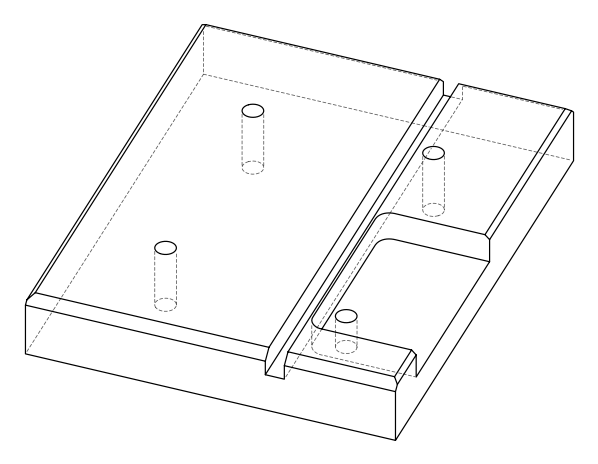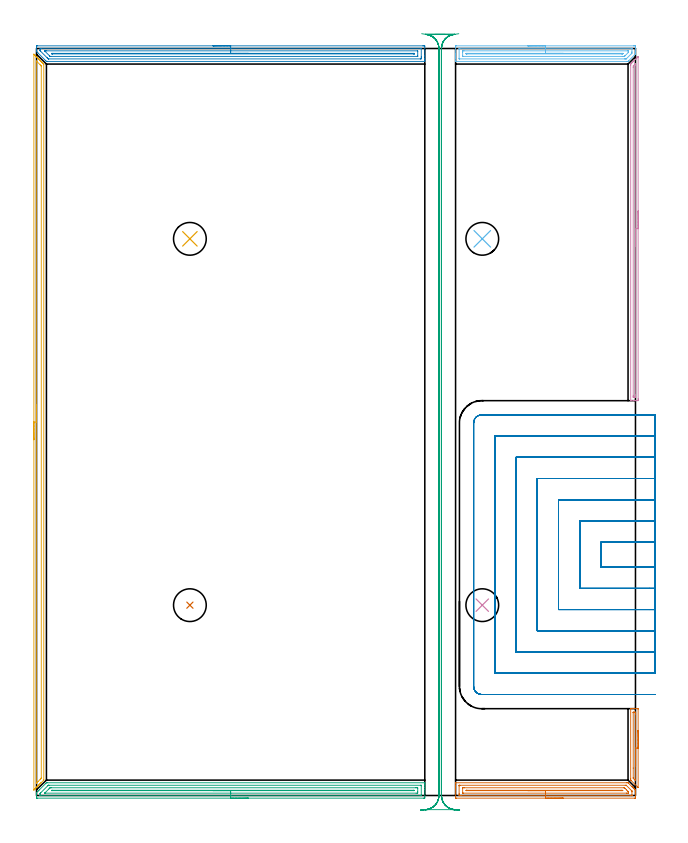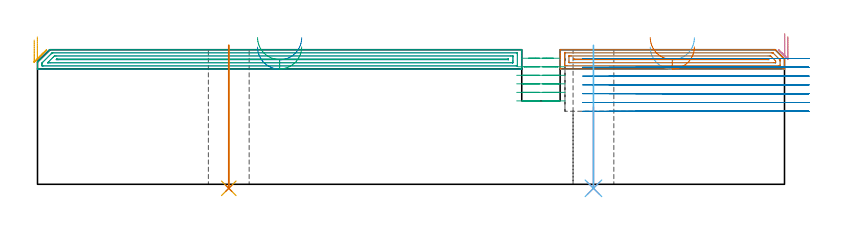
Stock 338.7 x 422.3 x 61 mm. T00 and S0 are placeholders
(PLAN: 13 operations, 2 tool changes, 80.5 min)
(1 AREA_MILL | FG_CHAMFER_SURFACE | UGT0205_001 | 0.85 min | 445 mm3)
(2 AREA_MILL_1 | FG_CHAMFER_SURFACE_1 | UGT0205_001 | 7.13 min | 8709 mm3)
(3 AREA_MILL_2 | FG_CHAMFER_SURFACE_2 | UGT0205_001 | 7.12 min | 8512 mm3)
(4 AREA_MILL_3 | FG_CHAMFER_SURFACE_3 | UGT0205_001 | 3.25 min | 1765 mm3)
(5 AREA_MILL_4 | FG_CHAMFER_SURFACE_4 | UGT0205_001 | 6.78 min | 6405 mm3)
(6 AREA_MILL_5 | FG_CHAMFER_SURFACE_5 | UGT0205_001 | 3.38 min | 4094 mm3)
(7 AREA_MILL_6 | FG_CHAMFER_SURFACE_6 | UGT0205_001 | 3.38 min | 3994 mm3)
(8 MILL_SLOT | SLOT_PARTIAL_RECTANGULAR | UGT0201_008 | Follow Part, ap 4, ae 75% | 36.53 min | 481388 mm3)
(9 MILL_RECTANGULAR_SLOT | SLOT_RECTANGULAR | UGT0201_008 | Follow Part, ap 4, ae 75% | 11.12 min | 169657 mm3)
(10 INDEXABLE_INSERT_DRILL_THROUGH_HOLE_FROM_SOLID | STEP1HOLE | NXT0302_008 | 0.15 min | 8904 mm3)
(11 INDEXABLE_INSERT_DRILL_THROUGH_HOLE_FROM_SOLID_1 | STEP1HOLE_1 | NXT0302_008 | 0.26 min | 16372 mm3)
(12 INDEXABLE_INSERT_DRILL_THROUGH_HOLE_FROM_SOLID_2 | STEP1HOLE_2 | NXT0302_008 | 0.26 min | 16375 mm3)
(13 INDEXABLE_INSERT_DRILL_THROUGH_HOLE_FROM_SOLID_3 | STEP1HOLE_3 | NXT0302_008 | 0.26 min | 16350 mm3)
(TOOL UGT0205_001 | Chamfer Mill 20 x 3 x 45 deg. | D20 FL50 Z2)
(TOOL UGT0201_008 | End Mill 16 mm | D16 FL32 Z4)
(TOOL NXT0302_008 | Index. Insert Drill 18.5mm [880-D1850L25-05] | D18.5 PA176 FL93 Z2)
(OP 1 AREA_MILL)
G17 G21 G94 G90
T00 M6
G54
G17 G0 G90 X340.1 Y36.8 S1061 M3
G43 Z71. H0
Z66.8
G94 G1 Y36.762 Z65.928 F250.
Y36.648 Z65.064
Y36.459 Z64.212
Y36.197 Z63.38
Y35.863 Z62.574
Y35.46 Z61.8
Y34.992 Z61.064
Y34.46 Z60.372
Y33.871 Z59.729
Y33.228 Z59.14
Y32.536 Z58.609
Y31.8 Z58.14
Y31.026 Z57.737
Y30.22 Z57.403
Y29.388 Z57.141
Y28.536 Z56.952
Y27.672 Z56.838
Y26.8 Z56.8
Y4.591
X340.097 Y4.555 Z56.802
X340.093 Y4.518 Z56.805
X340.017 Y4.583 Z56.882
X336.184 Y8.416 Z60.715
X336.004 Y8.596 Z60.893
X335.905 Y8.698 Z60.991
X335.9 Y9.483 Z61.
Y49.001
X335.903 Y49.09 Z60.989
X335.977 Y49.098 Z60.916
X336.057 Y49.1 Z60.841
X336.643 Z60.256
X337.608 Z59.29
X338. Z58.896
X338.196 Z58.701
X339.944 Z56.954
X340.091 Y49.098 Z56.806
X340.1 Y48.822 Z56.8
Y26.8
X338.686 Z58.214
X338.685 Y8.596 Z58.215
X338.683 Y8.427 Z58.217
X338.681 Y8.386 Z58.219
X338.68 Y8.382 Z58.22
X338.67 Y8.388 Z58.23
X338.632 Y8.422 Z58.268
X338.454 Y8.596 Z58.446
X338. Y9.05 Z58.9
X337.569 Y9.484 Z59.331
X337.423 Y9.639 Z59.477
X337.321 Y9.75 Z59.579
X337.319 Y9.832 Z59.581
X337.315 Y10.179 Z59.585
X337.314 Y15.508 Z59.586
X337.315 Y46.78 Z59.585
X337.316 Y46.955 Z59.584
X337.319 Y47.041 Z59.581
X337.321 Y47.08 Z59.579
X337.331 Y47.09 Z59.569
X337.371 Y47.092 Z59.529
X337.687 Y47.099 Z59.213
X338. Z58.9
X338.564 Y47.096 Z58.336
X338.647 Y47.09 Z58.253
X338.679 Y47.076 Z58.221
X338.682 Y46.976 Z58.218
X338.684 Y46.78 Z58.216
X338.686 Y46.084 Z58.214
Y45.892
Y26.8
Y25.928 Z58.252
Y25.064 Z58.366
Y24.212 Z58.555
Y23.38 Z58.817
Y22.574 Z59.151
Y21.8 Z59.554
Y21.064 Z60.023
Y20.372 Z60.554
Y19.729 Z61.143
Y19.14 Z61.786
Y18.608 Z62.479
Y18.14 Z63.214
Y17.737 Z63.988
Y17.403 Z64.794
Y17.141 Z65.626
Y16.952 Z66.478
Y16.838 Z67.343
Y16.8 Z68.214
G0 Z71.
M5
M2
(OP 2 AREA_MILL_1)
G17 G21 G94 G90
T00 M6
G54
G17 G0 G90 X99.75 Y423.8 S1061 M3
G43 Z71. H0
Z62.2
G94 G1 X99.788 Z61.328 F250.
X99.902 Z60.464
X100.091 Z59.612
X100.353 Z58.78
X100.687 Z57.974
X101.09 Z57.2
X101.558 Z56.464
X102.09 Z55.772
X102.679 Z55.129
X103.322 Z54.54
X104.014 Z54.008
X104.75 Z53.54
X105.524 Z53.137
X106.33 Z52.803
X107.162 Z52.541
X108.014 Z52.352
X108.878 Z52.238
X109.75 Z52.2
X218.423
X218.867 Y423.799 Z52.201
X219.307 Y423.795 Z52.203
X219.49 Y423.792 Z52.206
X219.5 Y423.362 Z52.635
Y418.079 Z57.915
Y416.684 Z59.313
Y416.318 Z59.677
Y415.588 Z60.412
Y415.363 Z60.636
X219.497 Y414.999 Z60.992
X219.316 Y415. Z61.
X5.999
X5.605 Y414.998 Z60.982
X5.459 Y415.138 Z60.855
X5.105 Y415.495 Z60.504
X0.758 Y419.84 Z56.157
X0.277 Y420.323 Z55.677
X0.036 Y420.568 Z55.431
X0.003 Y420.608 Z55.389
X0. Y420.828 Z55.17
Y421.601 Z54.393
Y422.847 Z53.15
X0.005 Y423.362 Z52.632
X0.01 Y423.791 Z52.204
X0.194 Y423.794 Z52.202
X0.633 Y423.8 Z52.2
X109.75
Y422.386 Z53.614
X217.176 Y422.385 Z53.615
X217.454 Y422.381 Z53.619
X217.483 Y422.379 Z53.621
X217.49 Y422.363 Z53.637
X217.497 Y422.327 Z53.673
X217.499 Y422.291 Z53.709
X217.5 Y417.664 Z58.336
X217.497 Y417.199 Z58.801
X217.491 Y416.793 Z59.207
X217.467 Y416.421 Z59.579
X217.078 Y416.416 Z59.584
X216.981 Y416.415 Z59.585
X6.894 Y416.414 Z59.586
X6.795 Y416.415 Z59.585
X6.697 Y416.418 Z59.582
X6.652 Y416.421 Z59.579
X6.482 Y416.58 Z59.42
X6.154 Y416.898 Z59.102
X5.999 Y417.051 Z58.949
X2.329 Y420.721 Z55.279
X2.241 Y420.811 Z55.189
X2.076 Y420.986 Z55.014
X2.01 Y421.06 Z54.94
X2.006 Y421.084 Z54.916
X2.001 Y421.135 Z54.865
X2.003 Y421.601 Z54.399
X2.009 Y422.007 Z53.993
X2.033 Y422.379 Z53.621
X2.422 Y422.384 Z53.616
X2.519 Y422.385 Z53.615
X109.75 Y422.386 Z53.614
Y420.972 Z55.028
X215.29 Y420.971 Z55.029
X215.375 Y420.97 Z55.03
X215.442 Y420.967 Z55.033
X215.479 Y420.965 Z55.035
X215.49 Y420.927 Z55.073
X215.495 Y420.721 Z55.279
X215.499 Y420.515 Z55.485
Y418.079 Z57.921
X215.498 Y417.874 Z58.126
X215.492 Y417.844 Z58.156
X215.488 Y417.835 Z58.165
X215.479 Y417.833 Z58.167
X215.417 Y417.83 Z58.17
X215.29 Y417.829 Z58.171
X8.042
X7.788 Y417.831 Z58.169
X7.704 Y417.833 Z58.167
X7.677 Y417.835 Z58.165
X7.654 Y417.854 Z58.146
X7.606 Y417.898 Z58.102
X7.421 Y418.079 Z57.921
X4.779 Y420.721 Z55.279
X4.674 Y420.828 Z55.172
X4.593 Y420.914 Z55.086
X4.549 Y420.962 Z55.038
X4.596 Y420.965 Z55.035
X4.852 Y420.969 Z55.031
X5.105 Y420.971 Z55.029
X5.744 Y420.972 Z55.028
X109.75
Y419.557 Z56.443
X213.213
X213.373 Y419.554 Z56.446
X213.477 Y419.55 Z56.45
X213.491 Y419.546 Z56.454
X213.495 Y419.537 Z56.463
X213.498 Y419.51 Z56.49
X213.5 Y419.4 Z56.6
X213.498 Y419.29 Z56.71
X213.495 Y419.263 Z56.737
X213.491 Y419.254 Z56.746
X213.477 Y419.25 Z56.75
X213.373 Y419.246 Z56.754
X213.213 Y419.243 Z56.757
X9.017
X8.85 Y419.244 Z56.756
X8.767 Y419.247 Z56.753
X8.728 Y419.249 Z56.751
X8.682 Y419.275 Z56.725
X8.421 Y419.539 Z56.461
X8.682 Y419.55 Z56.45
X8.972 Y419.555 Z56.445
X9.257 Y419.557 Z56.443
X9.577
X109.75
X110.622 Z56.481
X111.486 Z56.595
X112.338 Z56.783
X113.17 Z57.046
X113.976 Z57.38
X114.75 Z57.782
X115.486 Z58.251
X116.178 Z58.782
X116.821 Z59.372
X117.41 Z60.015
X117.942 Z60.707
X118.41 Z61.443
X118.813 Z62.217
X119.147 Z63.023
X119.409 Z63.855
X119.598 Z64.706
X119.712 Z65.571
X119.75 Z66.443
G0 Z71.
M5
M2
(OP 3 AREA_MILL_2)
G17 G21 G94 G90
T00 M6
G54
G17 G0 G90 X119.75 Y-1.5 S1061 M3
G43 Z71. H0
Z62.3
G94 G1 X119.712 Z61.428 F250.
X119.598 Z60.564
X119.409 Z59.712
X119.147 Z58.88
X118.813 Z58.074
X118.41 Z57.3
X117.942 Z56.564
X117.41 Z55.872
X116.821 Z55.229
X116.178 Z54.64
X115.486 Z54.109
X114.75 Z53.64
X113.976 Z53.237
X113.17 Z52.903
X112.338 Z52.641
X111.486 Z52.452
X110.622 Z52.338
X109.75 Z52.3
X0.633
X0.229 Y-1.496 Z52.301
X0.01 Y-1.491 Z52.304
X0. Y-1.1 Z52.694
Y-0.586 Z53.21
Y-0.222 Z53.574
Y0.291 Z54.087
Y0.656 Z54.45
Y1.426 Z55.224
Y1.48 Z55.278
X0.001 Y1.533 Z55.331
X0.004 Y1.594 Z55.39
X0.036 Y1.638 Z55.434
X0.809 Y2.411 Z56.207
X1.308 Y2.908 Z56.708
X1.687 Y3.289 Z57.085
X5.276 Y6.876 Z60.674
X5.606 Y7.202 Z60.983
X5.999 Y7.2 Z61.
X219.314
X219.49 Y7.197 Z60.989
X219.498 Y7.036 Z60.828
X219.5 Y6.868 Z60.668
Y6.651 Z60.45
Y5.922 Z59.717
Y4.68 Z58.477
Y3.289 Z57.084
Y-0.843 Z52.954
X219.497 Y-1.1 Z52.698
X219.49 Y-1.492 Z52.305
X219.271 Y-1.497 Z52.302
X218.867 Y-1.5 Z52.3
X109.75
Y-0.086 Z53.714
X2.422 Y-0.085 Z53.715
X2.281
X2.058 Y-0.08 Z53.72
X2.01 Y-0.079 Z53.721
X2.006 Y-0.046 Z53.754
X2.003 Y-0.01 Z53.79
X2.001 Y0.191 Z53.991
Y0.656 Z54.456
X2.004 Y1.065 Z54.865
X2.01 Y1.126 Z54.926
X2.029 Y1.167 Z54.967
X2.396 Y1.546 Z55.346
X6.389 Y5.539 Z59.339
X6.559 Y5.705 Z59.505
X6.622 Y5.765 Z59.565
X6.64 Y5.778 Z59.578
X6.659 Y5.781 Z59.581
X6.705 Y5.783 Z59.583
X6.894 Y5.785 Z59.585
X7.033 Y5.786 Z59.586
X217.078 Y5.785 Z59.585
X217.219
X217.442 Y5.78 Z59.58
X217.49 Y5.779 Z59.579
X217.494 Y5.746 Z59.546
X217.497 Y5.71 Z59.51
X217.499 Y5.509 Z59.309
X217.5 Y0.242 Z54.042
X217.498 Y0.104 Z53.904
X217.494 Y-0.006 Z53.794
X217.49 Y-0.074 Z53.726
X217.455 Y-0.079 Z53.721
X217.078 Y-0.084 Z53.716
X216.939 Y-0.085 Z53.715
X109.75 Y-0.086 Z53.714
Y1.328 Z55.128
X5.105 Y1.329 Z55.129
X4.896 Y1.33 Z55.13
X4.757 Y1.332 Z55.132
X4.662 Y1.335 Z55.135
X4.709 Y1.397 Z55.197
X4.836 Y1.533 Z55.333
X4.968 Y1.668 Z55.468
X5.105 Y1.806 Z55.606
X6.894 Y3.595 Z57.395
X7.183 Y3.883 Z57.683
X7.47 Y4.167 Z57.967
X7.631 Y4.32 Z58.12
X7.688 Y4.365 Z58.165
X7.788 Y4.366 Z58.166
X8.474 Y4.371 Z58.171
X214.395
X215.082 Y4.37 Z58.17
X215.29 Y4.368 Z58.168
X215.488 Y4.365 Z58.165
X215.495 Y4.167 Z57.967
X215.499 Y3.961 Z57.761
X215.5 Y2.205 Z56.005
X215.494 Y1.533 Z55.333
X215.491 Y1.336 Z55.136
X215.29 Y1.333 Z55.133
X214.603 Y1.329 Z55.129
X109.75 Y1.328 Z55.128
Y2.743 Z56.543
X8.883
X8.682 Y2.744 Z56.544
X8.58 Y2.746 Z56.546
X8.523 Y2.749 Z56.549
X8.555 Y2.796 Z56.596
X8.591 Y2.84 Z56.64
X8.62 Y2.87 Z56.67
X8.682 Y2.925 Z56.725
X8.727 Y2.95 Z56.75
X8.766 Y2.954 Z56.754
X8.849 Y2.956 Z56.756
X213.163 Y2.957 Z56.757
X213.272 Y2.955 Z56.755
X213.481 Y2.95 Z56.75
X213.49 Y2.85 Z56.65
X213.482 Y2.75 Z56.55
X213.272 Y2.745 Z56.545
X213.162 Y2.743 Z56.543
X109.75
X108.878 Z56.581
X108.014 Z56.695
X107.162 Z56.883
X106.33 Z57.146
X105.524 Z57.48
X104.75 Z57.882
X104.014 Z58.351
X103.322 Z58.882
X102.679 Z59.472
X102.09 Z60.115
X101.558 Z60.807
X101.09 Z61.543
X100.687 Z62.316
X100.353 Z63.122
X100.091 Z63.954
X99.902 Z64.806
X99.788 Z65.671
X99.75 Z66.543
G0 Z71.
M5
M2
(OP 4 AREA_MILL_3)
G17 G21 G94 G90
T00 M6
G54
G17 G0 G90 X340.1 Y330.45 S1061 M3
G43 Z71. H0
Z66.8
G94 G1 Y330.412 Z65.928 F250.
Y330.298 Z65.064
Y330.109 Z64.212
Y329.847 Z63.38
Y329.513 Z62.574
Y329.11 Z61.8
Y328.641 Z61.064
Y328.11 Z60.372
Y327.521 Z59.729
Y326.878 Z59.14
Y326.186 Z58.609
Y325.45 Z58.14
Y324.676 Z57.737
Y323.87 Z57.403
Y323.038 Z57.141
Y322.186 Z56.952
Y321.322 Z56.838
Y320.45 Z56.8
Y224.317
X340.099 Y223.784 Z56.801
X340.095 Y223.431 Z56.802
X340.091 Y223.21 Z56.803
X339.749 Y223.2 Z57.146
X339.146 Z57.751
X338.874 Z58.022
X338.272 Z58.625
X338. Z58.896
X337.456 Z59.443
X336.118 Z60.781
X336.007 Y223.203 Z60.886
X335.902 Y223.21 Z60.988
X335.9 Y223.339 Z61.
X335.907 Y412.678 Z60.993
X335.913 Y413.473 Z60.986
X335.942 Y413.525 Z60.957
X335.963 Y413.552 Z60.936
X336.251 Y413.845 Z60.644
X336.405 Y413.998 Z60.494
X336.533 Y414.127 Z60.364
X336.689 Y414.284 Z60.207
X336.849 Y414.443 Z60.049
X336.964 Y414.558 Z59.934
X337.126 Y414.722 Z59.769
X337.293 Y414.888 Z59.605
X337.394 Y414.99 Z59.504
X337.563 Y415.161 Z59.332
X337.737 Y415.334 Z59.161
X337.903 Y415.499 Z58.997
X338.437 Y416.037 Z58.459
X338.874 Y416.473 Z58.025
X339.311 Y416.913 Z57.585
X339.515 Y417.116 Z57.384
X339.57 Y417.17 Z57.33
X339.812 Y417.413 Z57.087
X339.948 Y417.548 Z56.952
X340.093 Y417.681 Z56.805
X340.095 Y417.648 Z56.804
X340.1 Y417.462 Z56.8
Y320.45
X338.686 Z58.214
Y226.457
X338.685 Y225.759 Z58.215
X338.683 Y225.566 Z58.217
X338.679 Y225.226 Z58.221
X338.351 Y225.208 Z58.549
X338. Y225.203 Z58.9
X337.484 Y225.201 Z59.416
X337.361 Y225.203 Z59.539
X337.339 Y225.206 Z59.561
X337.321 Y225.21 Z59.579
X337.32 Y225.236 Z59.58
X337.316 Y225.372 Z59.584
X337.315 Y225.566 Z59.585
X337.314 Y226.265 Z59.586
X337.321 Y411.571 Z59.579
X337.322 Y411.77 Z59.578
X337.327 Y412.456 Z59.573
X337.522 Y412.661 Z59.378
X338.202 Y413.347 Z58.698
X338.407 Y413.552 Z58.493
X338.494 Y413.637 Z58.406
X338.647 Y413.784 Z58.253
X338.677 Y413.812 Z58.223
X338.681 Y413.749 Z58.219
X338.684 Y413.552 Z58.216
X338.685 Y413.354 Z58.215
X338.686 Y412.853 Z58.214
Y320.45
Y319.578 Z58.252
Y318.713 Z58.366
Y317.862 Z58.555
Y317.03 Z58.817
Y316.224 Z59.151
Y315.45 Z59.554
Y314.714 Z60.023
Y314.022 Z60.554
Y313.379 Z61.143
Y312.79 Z61.786
Y312.258 Z62.479
Y311.79 Z63.214
Y311.387 Z63.988
Y311.053 Z64.794
Y310.791 Z65.626
Y310.602 Z66.478
Y310.488 Z67.343
Y310.45 Z68.214
G0 Z71.
M5
M2
(OP 5 AREA_MILL_4)
G17 G21 G94 G90
T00 M6
G54
G17 G0 G90 X-1.5 Y201.1 S1061 M3
G43 Z71. H0
Z65.4
G94 G1 Y201.138 Z64.528 F250.
Y201.252 Z63.664
Y201.441 Z62.812
Y201.703 Z61.98
Y202.037 Z61.174
Y202.44 Z60.4
Y202.909 Z59.664
Y203.44 Z58.972
Y204.029 Z58.329
Y204.672 Z57.74
Y205.364 Z57.209
Y206.1 Z56.74
Y206.874 Z56.337
Y207.68 Z56.003
Y208.512 Z55.741
Y209.364 Z55.552
Y210.229 Z55.438
Y211.1 Z55.4
Y418.859
X-1.494 Y419.071 Z55.404
X-1.492 Y419.081 Z55.405
X-1.47 Y419.071 Z55.428
X-1.075 Y418.675 Z55.824
X-0.926 Y418.527 Z55.971
X-0.874 Y418.475 Z56.025
X-0.681 Y418.281 Z56.218
X-0.629 Y418.23 Z56.268
X-0.576 Y418.177 Z56.323
X-0.385 Y417.986 Z56.514
X-0.332 Y417.934 Z56.565
X-0.278 Y417.879 Z56.62
X-0.09 Y417.69 Z56.809
X-0.035 Y417.637 Z56.861
X0.019 Y417.581 Z56.918
X0.206 Y417.395 Z57.105
X0.261 Y417.34 Z57.158
X0.317 Y417.283 Z57.216
X0.501 Y417.099 Z57.4
X0.558 Y417.043 Z57.455
X0.615 Y416.985 Z57.514
X0.797 Y416.804 Z57.696
X0.855 Y416.747 Z57.752
X0.913 Y416.687 Z57.812
X1.093 Y416.508 Z57.991
X1.152 Y416.45 Z58.048
X1.211 Y416.389 Z58.11
X1.388 Y416.212 Z58.287
X1.448 Y416.153 Z58.345
X1.509 Y416.091 Z58.408
X1.684 Y415.917 Z58.583
X1.745 Y415.856 Z58.642
X1.807 Y415.793 Z58.706
X1.979 Y415.621 Z58.878
X2.042 Y415.56 Z58.938
X2.105 Y415.495 Z59.004
X2.275 Y415.326 Z59.174
X2.339 Y415.263 Z59.235
X2.403 Y415.197 Z59.302
X2.57 Y415.03 Z59.469
X2.635 Y414.966 Z59.532
X2.701 Y414.899 Z59.6
X2.866 Y414.735 Z59.765
X2.932 Y414.67 Z59.829
X2.999 Y414.602 Z59.898
X3.161 Y414.439 Z60.06
X3.229 Y414.373 Z60.125
X3.297 Y414.304 Z60.196
X3.457 Y414.144 Z60.356
X3.526 Y414.076 Z60.422
X3.595 Y414.006 Z60.493
X3.971 Y413.63 Z60.868
X4.007 Y413.593 Z60.902
X4.1 Y413.495 Z60.984
Y413.112 Z61.
Y9.084
X4.108 Y8.713 Z60.991
X4.007 Y8.604 Z60.901
X3.971 Y8.57 Z60.868
X2.701 Y7.301 Z59.6
X2.635 Y7.234 Z59.532
X2.57 Y7.17 Z59.469
X2.403 Y7.003 Z59.302
X2.339 Y6.937 Z59.235
X2.275 Y6.874 Z59.174
X2.105 Y6.705 Z59.004
X2.042 Y6.64 Z58.938
X1.979 Y6.579 Z58.878
X1.807 Y6.407 Z58.706
X1.745 Y6.344 Z58.642
X1.683 Y6.283 Z58.582
X1.509 Y6.109 Z58.408
X1.448 Y6.047 Z58.345
X1.388 Y5.987 Z58.287
X1.211 Y5.811 Z58.11
X1.152 Y5.75 Z58.048
X1.092 Y5.692 Z57.991
X0.913 Y5.513 Z57.812
X0.855 Y5.453 Z57.752
X0.797 Y5.396 Z57.696
X0.615 Y5.215 Z57.514
X0.558 Y5.157 Z57.455
X0.501 Y5.101 Z57.4
X0.318 Y4.917 Z57.216
X0.261 Y4.86 Z57.158
X0.206 Y4.805 Z57.105
X0.02 Y4.619 Z56.919
X-0.035 Y4.563 Z56.861
X-0.09 Y4.51 Z56.809
X-0.278 Y4.321 Z56.621
X-0.332 Y4.266 Z56.565
X-0.385 Y4.214 Z56.514
X-0.576 Y4.023 Z56.323
X-0.629 Y3.97 Z56.268
X-0.681 Y3.919 Z56.218
X-0.874 Y3.725 Z56.025
X-0.926 Y3.673 Z55.971
X-1.076 Y3.524 Z55.824
X-1.173 Y3.427 Z55.727
X-1.371 Y3.228 Z55.527
X-1.474 Y3.129 Z55.424
X-1.494 Y3.117 Z55.403
X-1.499 Y3.129 Z55.399
X-1.5 Y3.341 Z55.4
Y211.1
X-0.086 Z56.814
X-0.085 Y414.95 Z56.815
X-0.084 Y415.001 Z56.816
X-0.079 Y415.101 Z56.821
X-0.07 Y415.21 Z56.83
X-0.035 Y415.178 Z56.865
X0.249 Y414.899 Z57.149
X2.038 Y413.112 Z58.938
X2.635 Y412.507 Z59.535
X2.667 Y412.472 Z59.567
X2.679 Y412.434 Z59.579
X2.682 Y412.369 Z59.582
X2.685 Y412.268 Z59.585
Y9.932
X2.684 Y9.881 Z59.584
X2.679 Y9.781 Z59.579
X2.675 Y9.736 Z59.575
X2.665 Y9.722 Z59.565
X2.635 Y9.688 Z59.535
X2.337 Y9.387 Z59.237
X2.039 Y9.088 Z58.939
X0.855 Y7.904 Z57.755
X0.251 Y7.301 Z57.151
X0.106 Y7.158 Z57.006
X-0.035 Y7.021 Z56.865
X-0.076 Y6.985 Z56.824
X-0.082 Y7.149 Z56.818
X-0.085 Y7.25 Z56.815
X-0.086 Y211.1 Z56.814
Y211.972 Z56.852
Y212.837 Z56.966
Y213.688 Z57.155
Y214.52 Z57.417
Y215.326 Z57.751
Y216.1 Z58.154
Y216.836 Z58.623
Y217.528 Z59.154
Y218.171 Z59.743
Y218.761 Z60.386
Y219.292 Z61.079
Y219.76 Z61.814
Y220.163 Z62.588
Y220.497 Z63.394
Y220.759 Z64.226
Y220.948 Z65.078
Y221.062 Z65.943
Y221.1 Z66.814
G0 Z71.
M5
M2
(OP 6 AREA_MILL_5)
G17 G21 G94 G90
T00 M6
G54
G17 G0 G90 X277.75 Y423.8 S1061 M3
G43 Z71. H0
Z62.2
G94 G1 X277.788 Z61.328 F250.
X277.902 Z60.464
X278.091 Z59.612
X278.353 Z58.78
X278.687 Z57.974
X279.09 Z57.2
X279.558 Z56.464
X280.09 Z55.772
X280.679 Z55.129
X281.322 Z54.54
X282.014 Z54.008
X282.75 Z53.54
X283.524 Z53.137
X284.33 Z52.803
X285.162 Z52.541
X286.014 Z52.352
X286.878 Z52.238
X287.75 Z52.2
X337.588
X338.03 Y423.799 Z52.201
X338.467 Y423.794 Z52.202
X338.591 Y423.79 Z52.205
X338.6 Y423.362 Z52.632
Y422.729 Z53.269
Y422.482 Z53.515
Y420.721 Z55.275
Y420.226 Z55.773
Y419.647 Z56.352
Y419.453 Z56.544
X338.59 Y419.2 Z56.796
X338.513 Y419.112 Z56.884
X334.838 Y415.438 Z60.561
X334.47 Y415.072 Z60.926
X334.401 Y415.006 Z60.992
X333.58 Y415. Z61.
X237.025
X236.91 Y415.006 Z60.992
X236.9 Y415.246 Z60.753
Y416.704 Z59.295
Y417.199 Z58.797
Y417.446 Z58.551
Y418.079 Z57.918
Y418.327 Z57.671
Y418.96 Z57.034
Y419.397 Z56.597
Y423.046 Z52.951
X236.903 Y423.362 Z52.635
X236.909 Y423.791 Z52.205
X237.033 Y423.795 Z52.203
X237.47 Y423.8 Z52.2
X287.75
Y422.386 Z53.614
X336.25 Y422.385 Z53.615
X336.348
X336.589 Y422.379 Z53.621
X336.594 Y422.302 Z53.698
X336.599 Y422.136 Z53.864
X336.6 Y420.375 Z55.625
X336.594 Y419.84 Z56.16
X336.59 Y419.669 Z56.331
X336.516 Y419.578 Z56.422
X336.25 Y419.301 Z56.699
X333.581 Y416.631 Z59.369
X333.42 Y416.477 Z59.523
X333.37 Y416.431 Z59.569
X333.284 Y416.421 Z59.579
X333.087 Y416.417 Z59.583
X332.691 Y416.414 Z59.586
X332.594
X239.25 Y416.415 Z59.585
X239.152
X238.911 Y416.421 Z59.579
X238.906 Y416.498 Z59.502
X238.901 Y416.664 Z59.336
Y421.946 Z54.054
X238.908 Y422.293 Z53.707
X238.913 Y422.379 Z53.621
X238.953 Y422.382 Z53.618
X239.052 Y422.385 Z53.615
X239.25 Y422.386 Z53.614
X287.75
Y420.972 Z55.028
X334.217 Y420.971 Z55.029
X334.47 Y420.97 Z55.03
X334.554 Y420.968 Z55.032
X334.582 Y420.965 Z55.035
X334.59 Y420.961 Z55.039
X334.593 Y420.934 Z55.066
X334.598 Y420.849 Z55.151
X334.599 Y420.721 Z55.279
X334.6 Y420.593 Z55.407
X334.597 Y420.464 Z55.536
X334.59 Y420.208 Z55.792
X334.58 Y420.091 Z55.909
X334.549 Y420.056 Z55.944
X334.47 Y419.971 Z56.029
X332.635 Y418.135 Z57.865
X332.577 Y418.079 Z57.921
X332.418 Y417.929 Z58.071
X332.303 Y417.835 Z58.165
X332.051 Y417.831 Z58.169
X331.801 Y417.83 Z58.17
X331.164 Y417.829 Z58.171
X241.283
X241.03 Y417.83 Z58.17
X240.946 Y417.832 Z58.168
X240.918 Y417.835 Z58.165
X240.91 Y417.839 Z58.161
X240.907 Y417.866 Z58.134
X240.902 Y417.951 Z58.049
X240.901 Y418.079 Z57.921
X240.9 Y418.207 Z57.793
Y419.968 Z56.032
X240.902 Y420.721 Z55.279
X240.904 Y420.845 Z55.155
X240.913 Y420.964 Z55.036
X241.03 Y420.966 Z55.034
X241.667 Y420.971 Z55.029
X287.75 Y420.972 Z55.028
Y419.557 Z56.443
X330.911
X331.198 Y419.556 Z56.444
X331.433 Y419.553 Z56.447
X331.588 Y419.549 Z56.451
X331.482 Y419.436 Z56.564
X331.401 Y419.355 Z56.645
X331.323 Y419.281 Z56.719
X331.294 Y419.254 Z56.746
X331.228 Y419.25 Z56.75
X330.911 Y419.246 Z56.754
X330.624 Y419.243 Z56.757
X243.413
X243.095 Y419.246 Z56.754
X242.938 Y419.25 Z56.75
X242.909 Y419.253 Z56.747
X242.906 Y419.269 Z56.731
X242.903 Y419.312 Z56.688
X242.901 Y419.4 Z56.6
X242.903 Y419.488 Z56.512
X242.906 Y419.531 Z56.469
X242.909 Y419.547 Z56.453
X242.938 Y419.55 Z56.45
X243.098 Y419.554 Z56.446
X243.381 Y419.557 Z56.443
X243.699
X287.75
X288.622 Z56.481
X289.486 Z56.595
X290.338 Z56.783
X291.17 Z57.046
X291.976 Z57.38
X292.75 Z57.782
X293.486 Z58.251
X294.178 Z58.782
X294.821 Z59.372
X295.41 Z60.015
X295.942 Z60.707
X296.41 Z61.443
X296.813 Z62.217
X297.147 Z63.022
X297.409 Z63.854
X297.598 Z64.706
X297.712 Z65.571
X297.75 Z66.443
G0 Z71.
M5
M2
(OP 7 AREA_MILL_6)
G17 G21 G94 G90
T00 M6
G54
G17 G0 G90 X297.75 Y-1.5 S1061 M3
G43 Z71. H0
Z62.3
G94 G1 X297.712 Z61.428 F250.
X297.598 Z60.564
X297.409 Z59.712
X297.147 Z58.88
X296.813 Z58.074
X296.41 Z57.3
X295.942 Z56.564
X295.41 Z55.872
X294.821 Z55.229
X294.178 Z54.64
X293.486 Z54.109
X292.75 Z53.64
X291.976 Z53.237
X291.17 Z52.903
X290.338 Z52.641
X289.486 Z52.452
X288.622 Z52.338
X287.75 Z52.3
X237.47
X237.069 Y-1.496 Z52.302
X236.91 Y-1.491 Z52.305
X236.9 Y-1.1 Z52.697
Y3.289 Z57.083
Y3.92 Z57.718
Y4.167 Z57.964
Y4.798 Z58.595
Y5.044 Z58.841
Y5.537 Z59.336
Y6.976 Z60.774
X236.902 Y7.09 Z60.882
X236.91 Y7.197 Z60.989
X237.025 Y7.2 Z61.
X333.581
X334.396 Y7.199 Z60.998
X334.401 Y7.198 Z60.997
X334.47 Y7.13 Z60.929
X334.802 Y6.8 Z60.597
X336.422 Y5.179 Z58.977
X336.558 Y5.044 Z58.84
X336.695 Y4.906 Z58.704
X336.855 Y4.746 Z58.544
X336.997 Y4.606 Z58.401
X337.14 Y4.461 Z58.259
X337.288 Y4.313 Z58.111
X337.436 Y4.167 Z57.962
X337.585 Y4.016 Z57.814
X337.721 Y3.88 Z57.678
X337.875 Y3.728 Z57.523
X338.03 Y3.571 Z57.369
X338.154 Y3.447 Z57.245
X338.314 Y3.289 Z57.084
X338.475 Y3.125 Z56.923
X338.59 Y3.007 Z56.804
X338.6 Y2.946 Z56.745
Y2.604 Z56.402
Y2.026 Z55.825
Y1.533 Z55.329
Y-0.469 Z53.329
X338.595 Y-1.1 Z52.694
X338.59 Y-1.49 Z52.304
X338.431 Y-1.495 Z52.301
X338.03 Y-1.5 Z52.3
X287.75
Y-0.086 Z53.714
X240.001
X239.25 Y-0.084 Z53.716
X239.109 Y-0.083 Z53.717
X238.927 Y-0.079 Z53.721
X238.91 Y-0.02 Z53.78
X238.904 Y0.119 Z53.919
X238.901 Y0.656 Z54.456
X238.9 Y1. Z54.8
X238.901 Y5.388 Z59.188
X238.908 Y5.734 Z59.534
X238.91 Y5.775 Z59.575
X238.924 Y5.779 Z59.579
X238.968 Y5.782 Z59.582
X239.062 Y5.784 Z59.584
X239.25 Y5.786 Z59.586
X239.388
X332.829
X333.205 Y5.784 Z59.584
X333.298 Y5.782 Z59.582
X333.343 Y5.779 Z59.579
X333.365 Y5.774 Z59.574
X333.396 Y5.745 Z59.545
X333.581 Y5.568 Z59.368
X336.25 Y2.9 Z56.7
X336.494 Y2.653 Z56.453
X336.552 Y2.591 Z56.391
X336.579 Y2.56 Z56.36
X336.59 Y2.525 Z56.325
X336.593 Y2.411 Z56.211
X336.599 Y2.067 Z55.867
Y0.312 Z54.112
X336.592 Y-0.034 Z53.766
X336.59 Y-0.075 Z53.725
X336.576 Y-0.079 Z53.721
X336.532 Y-0.082 Z53.718
X336.438 Y-0.084 Z53.716
X336.25 Y-0.086 Z53.714
X336.112
X287.75
Y1.328 Z55.128
X241.237 Y1.329 Z55.129
X241.03 Y1.331 Z55.131
X240.961 Y1.332 Z55.132
X240.915 Y1.335 Z55.135
X240.909 Y1.406 Z55.206
X240.903 Y1.533 Z55.333
X240.901 Y1.661 Z55.461
Y4.293 Z58.093
X240.906 Y4.337 Z58.137
X240.91 Y4.365 Z58.165
X240.927 Y4.366 Z58.166
X241.03 Y4.368 Z58.168
X241.712 Y4.371 Z58.171
X241.92
X332.008
X332.147 Y4.37 Z58.17
X332.257 Y4.367 Z58.167
X332.325 Y4.364 Z58.164
X332.347 Y4.344 Z58.144
X332.532 Y4.167 Z57.967
X332.691 Y4.01 Z57.81
X333.581 Y3.121 Z56.921
X334.289 Y2.411 Z56.211
X334.47 Y2.227 Z56.027
X334.55 Y2.139 Z55.939
X334.59 Y2.085 Z55.885
X334.594 Y1.917 Z55.717
X334.599 Y1.661 Z55.461
Y1.533 Z55.333
Y1.407 Z55.207
X334.594 Y1.363 Z55.163
X334.59 Y1.335 Z55.135
X334.573 Y1.334 Z55.134
X334.47 Y1.332 Z55.132
X333.788 Y1.329 Z55.129
X333.581 Y1.328 Z55.128
X287.75
Y2.743 Z56.543
X243.146
X243.037 Y2.744 Z56.544
X242.965 Y2.747 Z56.547
X242.914 Y2.749 Z56.549
X242.91 Y2.764 Z56.564
X242.908 Y2.85 Z56.65
X242.91 Y2.936 Z56.736
X242.914 Y2.951 Z56.751
X242.965 Y2.953 Z56.753
X243.037 Y2.956 Z56.756
X243.146 Y2.957 Z56.757
X243.482
X330.357
X330.575 Y2.956 Z56.756
X330.911 Y2.954 Z56.754
X331.254 Y2.95 Z56.75
X331.371 Y2.868 Z56.668
X331.457 Y2.75 Z56.55
X331.128 Y2.746 Z56.546
X330.911 Y2.744 Z56.544
X330.575 Y2.743 Z56.543
X330.357
X287.75
X286.878 Z56.581
X286.014 Z56.695
X285.162 Z56.883
X284.33 Z57.146
X283.524 Z57.48
X282.75 Z57.882
X282.014 Z58.351
X281.322 Z58.882
X280.679 Z59.472
X280.09 Z60.115
X279.558 Z60.807
X279.09 Z61.543
X278.687 Z62.317
X278.353 Z63.123
X278.091 Z63.955
X277.902 Z64.806
X277.788 Z65.671
X277.75 Z66.543
G0 Z71.
M5
M2
(OP 8 MILL_SLOT)
G17 G21 G94 G90
T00 M6
G54
G17 G0 G90 X349.6 Y143.2 S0 M3
G43 Z71.001 H0
Z57.015
G94 G1 X346.6 F250.
X319.1 F500.
Y129.1
X346.6
X349.6 F250.
Y155.2
X346.6
X307.1 F500.
Y117.1
X346.6
X349.6 F250.
Y167.2
X346.6
X295.1 F500.
Y105.1
X346.6
X349.6 F250.
Y179.2
X346.6
X283.1 F500.
Y93.1
X346.6
X349.6 F250.
Y191.2
X346.6
X271.1 F500.
Y81.1
X346.6
X349.6 F250.
Y203.2
X346.6
X259.1 F500.
Y69.1
X346.6
X349.6 F250.
Y215.2
X346.6
X251.7 F500.
G3 X247.1 Y210.6 R4.6
G1 Y61.7
G3 X251.7 Y57.1 R4.6
G1 X346.6
X349.6 F250.
G0 Y143.2 Z53.029
G1 X346.6
X319.1 F500.
Y129.1
X346.6
X349.6 F250.
Y155.2
X346.6
X307.1 F500.
Y117.1
X346.6
X349.6 F250.
Y167.2
X346.6
X295.1 F500.
Y105.1
X346.6
X349.6 F250.
Y179.2
X346.6
X283.1 F500.
Y93.1
X346.6
X349.6 F250.
Y191.2
X346.6
X271.1 F500.
Y81.1
X346.6
X349.6 F250.
Y203.2
X346.6
X259.1 F500.
Y69.1
X346.6
X349.6 F250.
Y215.2
X346.6
X251.7 F500.
G3 X247.1 Y210.6 R4.6
G1 Y61.7
G3 X251.7 Y57.1 R4.6
G1 X346.6
X349.6 F250.
G0 Y143.2 Z49.043
G1 X346.6
X319.1 F500.
Y129.1
X346.6
X349.6 F250.
Y155.2
X346.6
X307.1 F500.
Y117.1
X346.6
X349.6 F250.
Y167.2
X346.6
X295.1 F500.
Y105.1
X346.6
X349.6 F250.
Y179.2
X346.6
X283.1 F500.
Y93.1
X346.6
X349.6 F250.
Y191.2
X346.6
X271.1 F500.
Y81.1
X346.6
X349.6 F250.
Y203.2
X346.6
X259.1 F500.
Y69.1
X346.6
X349.6 F250.
Y215.2
X346.6
X251.7 F500.
G3 X247.1 Y210.6 R4.6
G1 Y61.7
G3 X251.7 Y57.1 R4.6
G1 X346.6
X349.6 F250.
G0 Y143.2 Z45.057
G1 X346.6
X319.1 F500.
Y129.1
X346.6
X349.6 F250.
Y155.2
X346.6
X307.1 F500.
Y117.1
X346.6
X349.6 F250.
Y167.2
X346.6
X295.1 F500.
Y105.1
X346.6
X349.6 F250.
Y179.2
X346.6
X283.1 F500.
Y93.1
X346.6
X349.6 F250.
Y191.2
X346.6
X271.1 F500.
Y81.1
X346.6
X349.6 F250.
Y203.2
X346.6
X259.1 F500.
Y69.1
X346.6
X349.6 F250.
Y215.2
X346.6
X251.7 F500.
G3 X247.1 Y210.6 R4.6
G1 Y61.7
G3 X251.7 Y57.1 R4.6
G1 X346.6
X349.6 F250.
G0 Y143.2 Z41.072
G1 X346.6
X319.1 F500.
Y129.1
X346.6
X349.6 F250.
Y155.2
X346.6
X307.1 F500.
Y117.1
X346.6
X349.6 F250.
Y167.2
X346.6
X295.1 F500.
Y105.1
X346.6
X349.6 F250.
Y179.2
X346.6
X283.1 F500.
Y93.1
X346.6
X349.6 F250.
Y191.2
X346.6
X271.1 F500.
Y81.1
X346.6
X349.6 F250.
Y203.2
X346.6
X259.1 F500.
Y69.1
X346.6
X349.6 F250.
Y215.2
X346.6
X251.7 F500.
G3 X247.1 Y210.6 R4.6
G1 Y61.7
G3 X251.7 Y57.1 R4.6
G1 X346.6
X349.6 F250.
G0 Y143.2 Z37.086
G1 X346.6
X319.1 F500.
Y129.1
X346.6
X349.6 F250.
Y155.2
X346.6
X307.1 F500.
Y117.1
X346.6
X349.6 F250.
Y167.2
X346.6
X295.1 F500.
Y105.1
X346.6
X349.6 F250.
Y179.2
X346.6
X283.1 F500.
Y93.1
X346.6
X349.6 F250.
Y191.2
X346.6
X271.1 F500.
Y81.1
X346.6
X349.6 F250.
Y203.2
X346.6
X259.1 F500.
Y69.1
X346.6
X349.6 F250.
Y215.2
X346.6
X251.7 F500.
G3 X247.1 Y210.6 R4.6
G1 Y61.7
G3 X251.7 Y57.1 R4.6
G1 X346.6
X349.6 F250.
G0 Y143.2 Z33.1
G1 X346.6
X319.1 F500.
Y129.1
X346.6
X349.6 F250.
Y155.2
X346.6
X307.1 F500.
Y117.1
X346.6
X349.6 F250.
Y167.2
X346.6
X295.1 F500.
Y105.1
X346.6
X349.6 F250.
Y179.2
X346.6
X283.1 F500.
Y93.1
X346.6
X349.6 F250.
Y191.2
X346.6
X271.1 F500.
Y81.1
X346.6
X349.6 F250.
Y203.2
X346.6
X259.1 F500.
Y69.1
X346.6
X349.6 F250.
Y215.2
X346.6
X251.7 F500.
G3 X247.1 Y210.6 R4.6
G1 Y61.7
G3 X251.7 Y57.1 R4.6
G1 X346.6
X349.6 F250.
G0 Z71.001
M5
M2
(OP 9 MILL_RECTANGULAR_SLOT)
G17 G21 G94 G90
T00 M6
G54
G17 G0 G90 X236.576 Y-8.538 S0 M3
G43 Z71.001 H0
Z57.134
G94 G1 X233.809 Y-7.379 F250.
G2 X228.9 Y0. R8. F500.
G1 Y422.3
G2 X233.759 Y429.657 R8.
G3 X230.634 Y430.3 R8.
G1 X225.741
G3 X222.629 Y429.663 R8.
G2 X227.5 Y422.3 R8.
G1 Y0.
G2 X222.59 Y-7.379 R8.
G1 X219.822 Y-8.538 F250.
G0 Z71.001
X217.741 Y430.661
Z53.267
G1 X220.707 Y430.208
G2 X227.5 Y422.3 R8. F500.
G1 Y0.
G2 X220.625 Y-7.92 R8.
G1 X220.622 Y-7.95
G3 X221.513 Y-8. R8.
G1 X234.955
G3 X235.807 Y-7.954 R8.
G1 X235.804 Y-7.925
G2 X228.9 Y0. R8.
G1 Y422.3
G2 X235.744 Y430.216 R8.
G1 X238.712 Y430.65 F250.
G0 Z71.001
X239.197 Y-8.23
Z49.4
G1 X236.208 Y-7.97
G2 X228.9 Y0. R8. F500.
G1 Y422.3
G2 X236.5 Y430.29 R8.
G1 X219.9
G2 X227.5 Y422.3 R8.
G1 Y0.
G2 X220.192 Y-7.97 R8.
G1 X217.203 Y-8.23 F250.
G0 X239.197 Z45.534
G1 X236.208 Y-7.97
G2 X228.9 Y0. R8. F500.
G1 Y422.3
G2 X236.5 Y430.29 R8.
G1 Y430.3
X219.9
Y430.29
G2 X227.5 Y422.3 R8.
G1 Y0.
G2 X220.192 Y-7.97 R8.
G1 X217.203 Y-8.23 F250.
G0 X239.197 Z41.667
G1 X236.208 Y-7.97
G2 X228.9 Y0. R8. F500.
G1 Y422.3
G2 X236.5 Y430.29 R8.
G1 Y430.3
X219.9
Y430.29
G2 X227.5 Y422.3 R8.
G1 Y0.
G2 X220.192 Y-7.97 R8.
G1 X217.203 Y-8.23 F250.
G0 X239.197 Z37.8
G1 X236.208 Y-7.97
G2 X228.9 Y0. R8. F500.
G1 Y422.3
G2 X236.5 Y430.29 R8.
G1 Y430.3
X219.9
Y430.29
G2 X227.5 Y422.3 R8.
G1 Y0.
G2 X220.192 Y-7.97 R8.
G1 X217.203 Y-8.23 F250.
G0 Z71.001
M5
M2
(OP 10 INDEXABLE_INSERT_DRILL_THROUGH_HOLE_FROM_SOLID)
G17 G21 G94 G90
T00 M6
G54
G17 G0 G90 X252. Y107.6 S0 M3
G43 Z71. H1
G94 G81 G98 Z-1.823 F250. R35.1
G80
M5
M2
(OP 11 INDEXABLE_INSERT_DRILL_THROUGH_HOLE_FROM_SOLID_1)
G17 G21 G94 G90
T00 M6
G54
G17 G0 G90 X86.7 Y314.7 S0 M3
G43 Z71. H1
G94 G81 G98 Z-1.823 F250. R63.
G80
M5
M2
(OP 12 INDEXABLE_INSERT_DRILL_THROUGH_HOLE_FROM_SOLID_2)
G17 G21 G94 G90
T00 M6
G54
G17 G0 G90 X252. Y314.7 S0 M3
G43 Z71. H1
G94 G81 G98 Z-1.823 F250. R63.
G80
M5
M2
(OP 13 INDEXABLE_INSERT_DRILL_THROUGH_HOLE_FROM_SOLID_3)
G17 G21 G94 G90
T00 M6
G54
G17 G0 G90 X86.7 Y107.6 S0 M3
G43 Z71. H1
G94 G81 G98 Z-1.823 F250. R63.
G80
M5
M2
